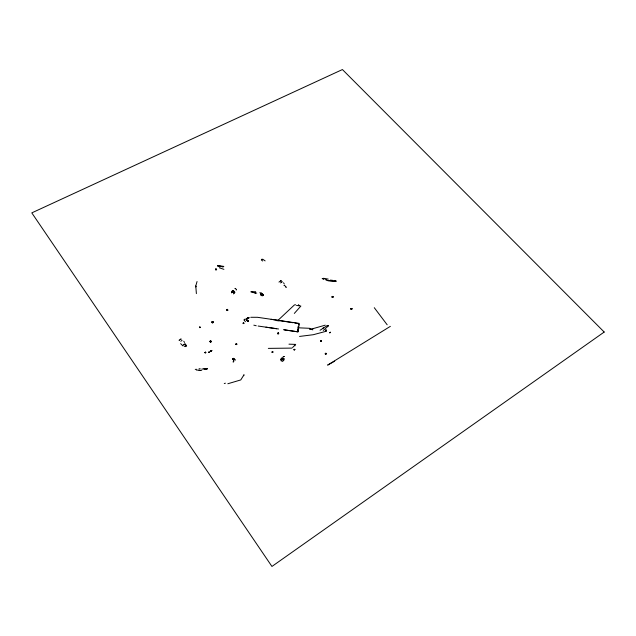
<?xml version="1.0" encoding="UTF-8"?>
<svg xmlns="http://www.w3.org/2000/svg" width="636" height="636" viewBox="0 0 636 636"><rect width="100%" height="100%" fill="white"/><g stroke="black" fill="none" stroke-linecap="round" stroke-linejoin="round"><path stroke-width="0.95" d="M263.288 294.762L262.596 295.82M263.36 294.73L262.35 293.864L261.476 294.834L261.754 295.295M232.8 291.638L233.189 292.322L234.024 292.298M261.706 294.595L262.581 294.953M233.428 360.692L233.587 360.294M278.457 333.312L277.741 333.367A1.518 1.32 3.9 0 0 278.409 332.978L278.401 333.121A1.518 1.32 3.9 0 1 277.733 333.51L278.123 334.131L278.799 333.693L278.401 333.121M199.855 327.5L199.903 327.047L199.863 327.461M200.101 327.389L199.664 327.461M321.522 341.317L321.498 340.554L321.363 341.516M321.172 341.437L320.552 341.365L320.528 340.594M320.679 340.435L320.441 340.944L321.101 340.467M212.949 322.182L212.019 321.832L212.917 321.784L212.901 322.746L212.241 322.722L212.106 321.729M212.074 322.627L212.098 321.824M212.241 322.722L212.257 321.752L212.655 322.198M277.789 333.701L277.797 333.272M277.829 333.232L278.401 332.827L277.797 333.646M212.424 322.19L212.472 321.721M212.456 322.77L212.496 322.301M212.686 322.786L213.108 322.11M213.036 322.349L212.917 321.784M255.688 291.693L250.854 291.821L253.064 292.178M326.236 354.125C325.219 351.78 325.155 356.041 326.324 353.457M325.831 353.067L325.624 353.926M326.022 353.417L326.196 353.552M325.155 353.966L325.171 353.481M265.125 260.887L262.644 259.162L262.247 259.671L261.754 259.21L261.356 259.997L262.644 261.014M320.059 330.259L327.262 325.56L328.47 325.807L323.279 330.45M216.542 269.863C216.041 267.82 215.199 270.912 215.715 269.036M215.532 269.799L215.485 269.195M215.691 269.847L215.755 269.338M216.526 269.815L216.59 269.306L215.771 269.235M294.094 349.601L294.23 350.062L294.897 349.379L294.134 349.562L294.198 350.062M294.134 349.657L294.865 349.379M262.406 295.239C260.72 295.676 262.143 293.601 262.604 295.096M260.522 294.094C262.962 294.452 259.512 292.926 261.189 294.953M260.545 294.237L260.967 294.945M260.585 294.778L260.736 293.872M260.752 294.881L260.816 294.476M260.871 294.237L260.935 293.824M261.054 294.253L261.15 293.832M261.301 294.301L261.364 293.896M261.69 295.708L261.587 295.191M262.549 295.144L262.326 295.732L262.612 295.017M232.442 358.815L233.428 358.283L233.73 359.046L233.197 359.467L232.442 358.815L233.714 358.601M233.086 361.979L233.865 361.598M298.936 325.036L299.206 323.398L257.485 317.3L250.751 317.292M298.125 330.99L299.015 325.028L298.618 323.605M284.395 329.861L297.982 331.849L298.165 326.395M201.739 370.319L196.349 370.041M329.671 332.827L329.814 332.994M330.346 332.501L329.806 332.549M330.45 332.62L330.33 332.151M263.36 294.651L263.336 295.104M243.699 375.701L244.025 374.731L240.774 379.93L227.831 383.754M261.793 294.754L262.374 293.848L263.232 294.945M351.414 308.667L351.144 308.524A1.479 1.264 -75.4 0 0 351.78 308.746L351.931 308.786A1.479 1.264 -75.4 0 1 351.287 308.563L350.826 309.144L351.541 309.398M351.462 309.382L352.074 308.826L351.144 308.524M209.872 341.556L210.19 340.999L209.888 341.778L210.484 342.033M211.073 341.699L210.834 342.104M243.516 322.683C245.448 324.01 242.268 323.7 243.31 322.786M185.394 343.957L186.61 346.183L184.814 343.981M233.205 358.911L233.293 358.974M236.258 290.072L236.258 289.412M233.38 360.286L234.517 358.966L235.129 360.127M199.06 370.43L200.284 370.51M211.152 341.548L210.627 342.2M211.136 341.325L211.057 341.723M210.627 340.896L210.397 340.904M233.523 360.23L234.517 358.966L234.978 359.984M197.049 281.541L195.777 285.93L196.381 293.625M325.831 353.64L325.592 353.807M244.089 319.908L245.17 318.962M213.1 322.206L212.925 321.689M294.325 313.421L300.876 306.051L296.479 305.407M234.541 292.989L234.827 292.234M212.011 350.38L211.232 350.873M283.664 360.533L284.03 358.799M292.6 347.526L295.684 344.402L288.967 344.171M283.569 360.429L283.918 358.831M277.781 320.536L294.436 304.914L295.629 304.787M183.009 345.261L183.581 344.776M332.167 296.988L332.747 296.463C333.924 296.972 332.342 298.109 332.079 296.925A1.471 1.351 -54.9 0 0 332.652 296.4L332.747 296.463A1.463 1.351 -54.9 0 1 332.167 296.988L332.827 296.591L332.207 296.972M332.032 296.909L332.58 296.392M332.636 297.481L333.169 296.964M180.91 339.393C182.453 337.748 177.635 340.864 179.408 340.387M280.667 281.072L281.215 280.484L278.973 282.098M233.197 359.467L233.603 359.253M233.237 361.805L233.643 361.582M280.548 282.933L282.13 281.764M180.775 341.286L182.079 340.332M184.035 344.887L184.464 344.569M283.974 285.628L284.379 285.333M281.478 282.217L281.971 281.867M184.098 344.378L184.567 344.052M322.953 328.152L323.422 327.85M390.353 326.355L327.62 365.112L334.695 361.192M199.839 327.103L199.831 327.691M329.901 332.668L330.474 332.326M211.287 350.698L211.685 350.778L211.176 350.834M294.174 349.617L294.77 349.259M272.629 351.597L272.963 352.161L272.303 352.567L271.962 352.01L272.733 351.644M272.049 351.986L272.701 351.636M277.733 333.51L278.401 333.121M236.043 344.521L235.725 344.259L236.417 343.766L236.87 344.259M235.718 344.171L236.815 344.156M236.091 344.521L236.775 344.052L235.781 344.442M209.427 352.241L209.085 351.915L208.735 352.161L209.49 352.431L209.021 352.416M210.349 351.191L211.104 350.953L210.405 351.358M283.123 356.645L284.276 356.502M281.939 358.004L281.597 358.203A1.725 1.503 35.3 0 0 281.072 359.173L281.462 360.262M204.887 352.463C206.676 351.867 204.092 352.479 205.221 352.988M204.927 352.583L205.309 352.304M205.865 352.439C204.172 353.258 206.636 352.765 205.579 352.098M211.073 350.953L210.309 351.136M208.711 352.113L209.403 352.217M210.357 351.517L211.096 351.279M281.994 358.116L281.271 358.855L281.541 360.191M200.014 327.19L199.585 327.309L199.911 327.015M227.624 309.374L226.933 309.668M226.98 310.058L227.585 309.478A1.51 1.288 -1.8 0 1 226.901 309.851L227.338 310.535M227.338 310.622L227.958 310.273L227.585 309.629L226.909 310.01A1.51 1.288 -1.8 0 0 227.585 309.629L227.593 309.716M284.515 285.246L286.232 287.4L285.954 286.955M216.614 269.251L215.962 269.378M234.215 293.013C236.377 291.678 231.409 289.269 232.06 291.932M233.476 293.935C235.304 292.799 230.86 290.58 231.496 292.894M205.166 369.58L207.09 368.753L205.062 368.944L207.097 368.729L205.197 369.437M224.277 383.556L225.406 383.198M312.992 328.653L325.258 325.155M283.545 356.502L284.046 356.446M282.408 361.502C286.319 359.42 278.655 357.321 281.366 361.184M215.962 269.251L216.399 269.298M195.244 369.444L196.333 369.23M198.989 368.864L200.141 368.657M234.851 288.442L235.28 288.426M310.424 328.717L309.589 328.876L312.817 329.838M205.126 368.904L207.097 368.721L203.345 368.832M299.54 336.428L313.286 334.719L326.475 331.181L325.314 330.776M276.517 320.584L279.236 320.918M268.336 348.377L291.948 348.107M201.835 369.047L203.281 369.015M298.022 327.794L309.676 328.303M325.409 330.084L326.514 330.124L325.942 329.989M327.953 280.802L335.546 281.263L334.679 280.587L335.546 281.263L326.085 280.23M259.79 292.767L261.476 292.878M327.246 325.719L328.47 325.807M256.745 293.14L253.064 292.512M312.912 328.876L309.74 328.876L310.416 329.273M330.378 280.11L332.787 280.389M265.959 327.174L276.636 328.733M258.152 326.045L278.544 328.979M283.402 329.694L297.982 331.849M223.816 266.42L217.599 265.443L218.18 266.341L217.599 265.435L223.125 267.064M271.111 319.296L292.934 322.714M294.826 323.009L297.672 323.454M323.414 278.282L328.216 279.093M243.19 323.613L243.119 323.183M325.592 279.474L326.3 279.625M218.879 266.492L220.279 266.81M282.726 358.02L283.433 358.283M253.836 325.163L256.221 325.759M282.734 357.909L283.799 358.466M351.008 308.603L351.732 308.73L351.048 308.571M351.621 308.778L352.058 308.897M334.544 280.985L335.546 281.263M223.904 269.338L219.317 267.788M233.555 290.954L232.315 290.954L232.156 291.924M350.849 309.191L351.509 309.422M272.86 352.121L272.184 352.519M184.217 346.215L184.798 346.461M324.702 278.894L322.19 278.465L323.565 279.323M235.662 288.76L236.115 289.173M336.134 280.953L336.531 281.271M235.702 344.203L236.155 344.696M217.599 265.435L218.331 266.047M245.44 321.721L244.073 319.988M232.49 359.03L232.975 359.451M182.866 345.881L180.656 343.647M374.27 307.697L387.181 324.805M294.595 345.253L295.032 345.801M232.625 359.205L232.41 358.784M227.561 309.319L226.98 310.145L226.901 309.7M283.537 282.758L284.236 283.895M183.796 341.254L184.527 342.462M298.538 304.596L299.023 305.542M297.6 330.163L297.99 331.579L297.712 329.194M210.309 351.231L210.413 351.644M185.442 345.96L185.458 346.644M265.53 294.81L265.53 294.81M247.643 320.361L247.555 321.172L246.585 320.433L247.643 320.361M248.485 320.798L248.398 321.562L247.69 321.244L247.786 320.441L248.485 320.798M283.338 359.539C281.653 361.55 281.955 357.027 283.338 359.539M211.025 341.119L210.548 341.039L211.025 341.119M246.824 318.509L246.172 319.288L247.42 318.135L246.824 318.509M247.038 319.956L246.522 320.321L246.156 319.367L246.736 319.034L247.038 319.956M604.2 332.04L271.938 566.453L31.8 212.877L342.422 69.547L604.2 332.04M247.523 318.087C245.973 318.779 249.535 317.674 247.523 318.087M249.097 317.785L248.342 318.072L249.097 317.785M207.09 368.753L205.078 369.055L207.09 368.753M255.64 292.981L254.623 292.711L255.64 292.981M284.785 356.852L284.785 356.852M195.864 286.764L195.801 285.969L195.848 286.836"/></g></svg>
